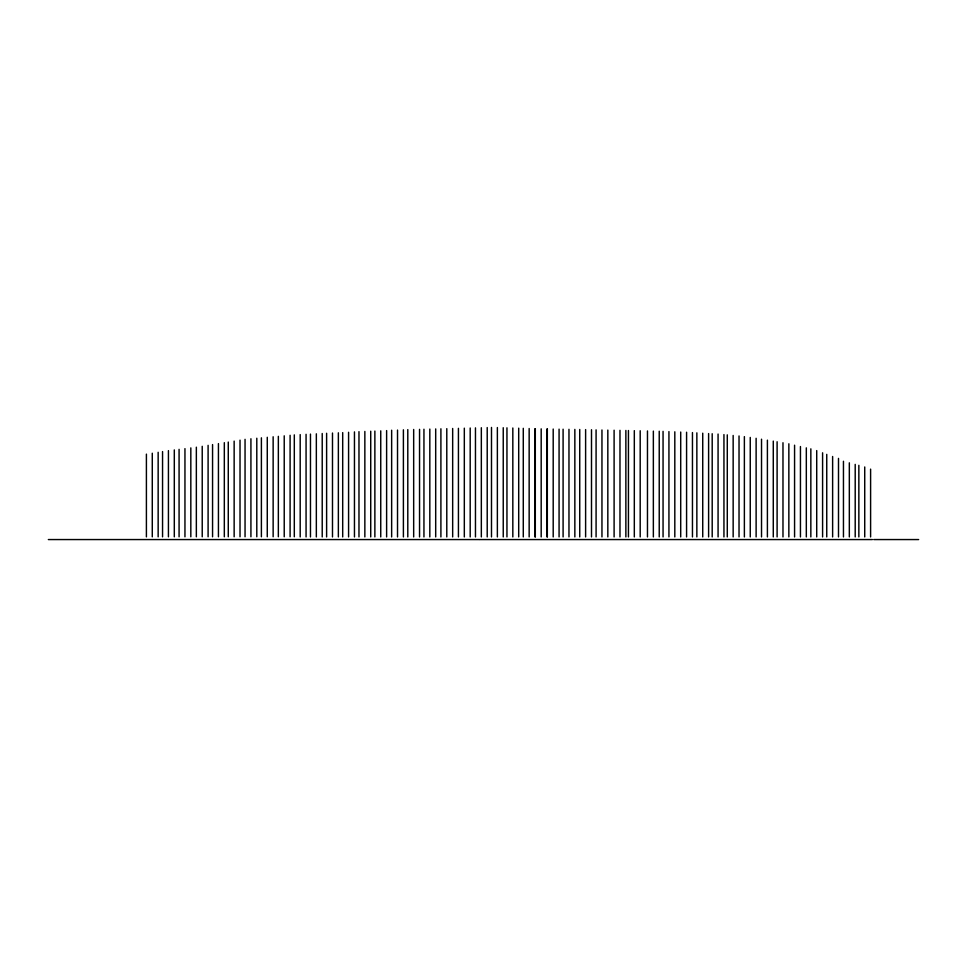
<?xml version="1.0" encoding="UTF-8"?>
<svg xmlns="http://www.w3.org/2000/svg" width="967" height="967" viewBox="0 0 967 967"><rect width="100%" height="100%" fill="white"/><g stroke="black" fill="none" stroke-linecap="round" stroke-linejoin="round"><path stroke-width="1.45" d="M48.35 539.562L479.378 539.562M479.777 539.562L872.415 539.562M873.733 539.562L918.65 539.562M870.602 469.128L870.602 536.927M864.728 466.964L864.728 536.927M858.853 465.332L858.853 536.927M855.203 464.378L855.203 536.927M849.328 462.818L849.328 536.927M843.454 461.271L843.454 536.927M838.498 458.394L838.498 536.927M832.623 456.497L832.623 536.927M826.749 454.369L826.749 536.927M822.591 452.81L822.591 536.927M816.716 450.586L816.716 536.927M810.842 448.833L810.842 536.927M806.321 447.854L806.321 536.927M800.446 446.549L800.446 536.927M794.572 445.207L794.572 536.927M788.854 443.793L788.854 536.927M782.98 442.729L782.98 536.927M777.105 441.75L777.105 536.927M773.274 441.097L773.274 536.927M767.399 440.166L767.399 536.927M761.525 439.199L761.525 536.927M756.121 438.293L756.121 536.927M750.247 437.435L750.247 536.927M744.372 436.613L744.372 536.927M739.03 435.96L739.03 536.927M733.155 435.464L733.155 536.927M727.281 434.86L727.281 536.927M723.945 434.582L723.945 536.927M718.07 434.05L718.07 536.927M712.196 433.724L712.196 536.927M708.606 433.567L708.606 536.927M702.731 433.192L702.731 536.927M696.856 432.841L696.856 536.927M692.457 432.575L692.457 536.927M686.582 432.237L686.582 536.927M680.708 432.031L680.708 536.927M674.809 431.802L674.809 536.927M668.934 431.584L668.934 536.927M663.06 431.355L663.06 536.927M659.228 431.222L659.228 536.927M653.354 431.101L653.354 536.927M647.467 430.956L647.467 536.927M640.19 430.75L640.19 536.927M634.316 430.629L634.316 536.927M628.441 430.52L628.441 536.927M625.867 430.46L625.867 536.927M619.98 430.339L619.98 536.927M614.105 430.218L614.105 536.927M607.832 430.085L607.832 536.927M601.957 429.977L601.957 536.927M596.083 429.856L596.083 536.927M591.502 429.735L591.502 536.927M585.615 429.59L585.615 536.927M579.741 429.481L579.741 536.927M574.845 429.396L574.845 536.927M568.971 429.3L568.971 536.927M563.096 429.203L563.096 536.927M559.071 429.143L559.071 536.927M553.197 429.046L553.197 536.927M547.322 428.949L547.322 536.927M547.056 428.937L547.056 536.927M541.182 428.84L541.182 536.927M535.307 428.671L535.307 536.927M535.041 428.671L535.041 536.927M529.154 428.514L529.154 536.927M523.28 428.321L523.28 536.927M518.699 428.176L518.699 536.927M512.824 428.006L512.824 536.927M506.95 427.825L506.95 536.927M503.239 427.716L503.239 536.927M497.364 427.547L497.364 536.927M491.49 427.438L491.49 536.927M487.211 427.559L487.211 536.927M481.336 427.728L481.336 536.927M475.462 427.873L475.462 536.927M470.192 428.006L470.192 536.927M464.317 428.163L464.317 536.927M458.431 428.333L458.431 536.927M452.665 428.478L452.665 536.927M446.79 428.647L446.79 536.927M440.904 428.78L440.904 536.951M435.694 428.913L435.694 536.927M429.819 429.07L429.819 536.927M423.945 429.227L423.945 536.927M419.545 429.348L419.545 536.927M413.671 429.469L413.671 536.927M407.796 429.614L407.796 536.927M403.396 429.807L403.396 536.927M397.522 430.073L397.522 536.927M391.647 430.218L391.647 536.951M386.619 430.581L386.619 536.927M380.744 430.847L380.744 536.927M374.87 431.064L374.87 536.927M370.724 431.222L370.724 536.927M364.849 431.439L364.849 536.927M358.975 431.657L358.975 536.927M354.454 431.886L354.454 536.927M348.579 432.285L348.579 536.927M342.693 432.624L342.693 536.927M338.365 432.805L338.365 536.927M332.491 433.035L332.491 536.927M326.616 433.276L326.616 536.927M322.216 433.506L322.216 536.927M316.342 433.808L316.342 536.927M310.467 434.098L310.467 536.927M306.068 434.316L306.068 536.927M300.193 434.594L300.193 536.927M294.306 434.872L294.306 536.77M290.1 435.307L290.1 536.77M284.225 435.827L284.225 536.77M278.351 436.335L278.351 536.77M273.141 436.77L273.141 536.77M267.267 437.289L267.267 536.782M261.392 437.821L261.392 536.782M256.799 438.232L256.799 536.782M250.924 438.752L250.924 536.782M245.05 439.332L245.05 536.782M240.021 440.154L240.021 536.782M234.147 441.109L234.147 536.782M228.272 442.052L228.272 536.794M224.32 442.681L224.32 536.794M218.433 443.599L218.433 536.794M212.559 444.578L212.559 536.794M208.098 445.34L208.098 536.794M202.224 446.307L202.224 536.794M196.349 447.177L196.349 536.806M190.825 447.89L190.825 536.806M184.951 448.628L184.951 536.818M179.076 449.341L179.076 536.818M174.302 449.909L174.302 536.83M168.427 450.622L168.427 536.83M162.553 451.577L162.553 536.842M158.153 452.29L158.153 536.842M152.278 453.221L152.278 536.842M146.404 454.127L146.404 536.854"/></g></svg>
